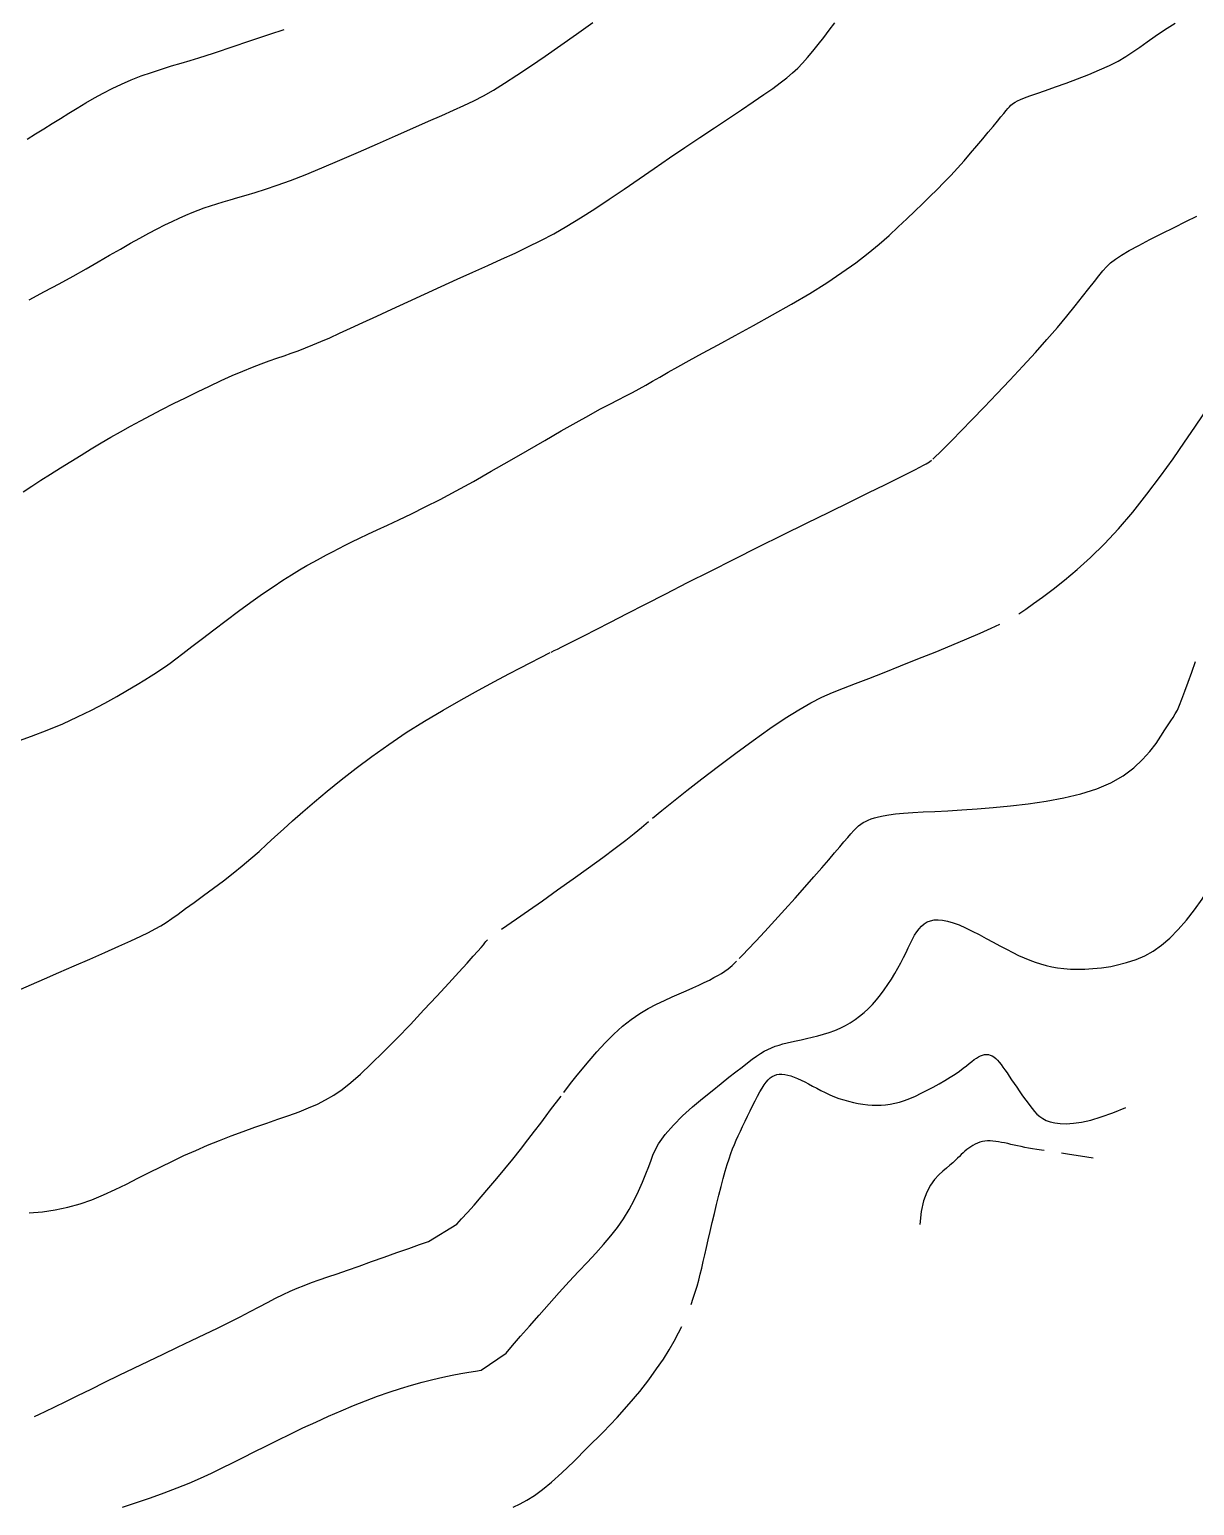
# Model space of a CAD drawing. Header units: millimetres. Extents: x 2235526 to 2245569, y 371981 to 382303.
# Drawn here: x 2244804 to 2244997.3, y 378288.2 to 378533.1 of the extents above; entities that cross this region are included whole.
import ezdxf

# ---------------------------------------------------------------- set-up
doc = ezdxf.new("R2010")
doc.units = ezdxf.units.MM
doc.linetypes.add('CONTI', pattern=[0])
for name, color, linetype, transparency in [('179', 10, 'CONTI', 0.7), ('181', 10, 'CONTI', 0.7), ('183', 10, 'CONTI', 0.7), ('185', 10, 'CONTI', 0.7), ('187', 10, 'CONTI', 0.7), ('189', 10, 'CONTI', 0.7), ('191', 10, 'CONTI', 0.7), ('193', 10, 'CONTI', 0.7), ('195', 10, 'CONTI', 0.7), ('197', 10, 'CONTI', 0.7)]:
    doc.layers.add(name, color=color, linetype=linetype, transparency=transparency)

msp = doc.modelspace()

# ---------------------------------------------------------------- linework, layer by layer
at = {"layer": '179'}
for points in [[(2244972.36, 378347.1), (2244971.91, 378347.16), (2244971.15, 378347.27), (2244970.45, 378347.38), (2244969.79, 378347.5), (2244969.16, 378347.62), (2244968.54, 378347.74), (2244967.96, 378347.87), (2244967.39, 378348), (2244966.84, 378348.12), (2244966.31, 378348.24), (2244965.79, 378348.35), (2244965.29, 378348.45), (2244964.8, 378348.54), (2244964.32, 378348.61), (2244963.85, 378348.66), (2244963.4, 378348.68), (2244962.96, 378348.68), (2244962.53, 378348.65), (2244962.11, 378348.58), (2244961.7, 378348.47), (2244961.3, 378348.32), (2244960.92, 378348.15), (2244960.55, 378347.95), (2244960.19, 378347.73), (2244959.84, 378347.49), (2244959.51, 378347.24), (2244959.2, 378346.97), (2244958.9, 378346.7), (2244958.6, 378346.42), (2244958.29, 378346.12), (2244957.97, 378345.8), (2244957.6, 378345.45), (2244957.19, 378345.07), (2244956.72, 378344.65), (2244956.17, 378344.19), (2244955.54, 378343.67), (2244954.86, 378343.06), (2244954.16, 378342.3), (2244953.49, 378341.36), (2244952.88, 378340.18), (2244952.36, 378338.73), (2244951.97, 378336.95), (2244951.76, 378334.8)], [(2244980.51, 378345.8), (2244978.38, 378346.17), (2244976.59, 378346.46), (2244975.26, 378346.67)]]:
    msp.add_lwpolyline(points, dxfattribs=at)
at = {"layer": '181'}
for points in [[(2244913.79, 378321.53), (2244914.15, 378322.58), (2244914.48, 378323.59), (2244914.77, 378324.59), (2244915.05, 378325.57), (2244915.31, 378326.57), (2244915.56, 378327.59), (2244915.81, 378328.66), (2244916.07, 378329.79), (2244916.34, 378330.99), (2244916.63, 378332.28), (2244916.95, 378333.67), (2244917.29, 378335.14), (2244917.65, 378336.64), (2244918.02, 378338.16), (2244918.38, 378339.66), (2244918.75, 378341.1), (2244919.11, 378342.45), (2244919.45, 378343.68), (2244919.77, 378344.77), (2244920.08, 378345.73), (2244920.38, 378346.59), (2244920.68, 378347.38), (2244920.98, 378348.12), (2244921.29, 378348.83), (2244921.61, 378349.55), (2244921.96, 378350.3), (2244922.34, 378351.1), (2244922.73, 378351.94), (2244923.14, 378352.8), (2244923.56, 378353.67), (2244923.98, 378354.52), (2244924.4, 378355.34), (2244924.8, 378356.1), (2244925.19, 378356.81), (2244925.55, 378357.43), (2244925.9, 378357.97), (2244926.24, 378358.43), (2244926.57, 378358.82), (2244926.91, 378359.13), (2244927.25, 378359.38), (2244927.61, 378359.56), (2244928, 378359.69), (2244928.41, 378359.75), (2244928.85, 378359.76), (2244929.32, 378359.72), (2244929.81, 378359.62), (2244930.33, 378359.48), (2244930.88, 378359.29), (2244931.45, 378359.06), (2244932.04, 378358.79), (2244932.66, 378358.49), (2244933.29, 378358.15), (2244933.95, 378357.8), (2244934.63, 378357.43), (2244935.33, 378357.06), (2244936.05, 378356.7), (2244936.79, 378356.35), (2244937.55, 378356.03), (2244938.32, 378355.74), (2244939.11, 378355.48), (2244939.91, 378355.26), (2244940.71, 378355.07), (2244941.51, 378354.91), (2244942.3, 378354.78), (2244943.09, 378354.69), (2244943.85, 378354.63), (2244944.59, 378354.61), (2244945.33, 378354.62), (2244946.06, 378354.67), (2244946.8, 378354.77), (2244947.56, 378354.93), (2244948.35, 378355.13), (2244949.18, 378355.4), (2244950.06, 378355.74), (2244951, 378356.14), (2244951.97, 378356.59), (2244952.97, 378357.09), (2244953.97, 378357.62), (2244954.95, 378358.17), (2244955.89, 378358.72), (2244956.77, 378359.26), (2244957.58, 378359.79), (2244958.29, 378360.28), (2244958.91, 378360.74), (2244959.46, 378361.16), (2244959.94, 378361.54), (2244960.38, 378361.88), (2244960.77, 378362.18), (2244961.13, 378362.44), (2244961.48, 378362.65), (2244961.81, 378362.82), (2244962.14, 378362.94), (2244962.47, 378363.02), (2244962.79, 378363.04), (2244963.11, 378363.02), (2244963.42, 378362.94), (2244963.72, 378362.81), (2244964.02, 378362.63), (2244964.32, 378362.39), (2244964.61, 378362.1), (2244964.91, 378361.76), (2244965.21, 378361.38), (2244965.53, 378360.95), (2244965.86, 378360.47), (2244966.2, 378359.96), (2244966.57, 378359.41), (2244966.97, 378358.83), (2244967.38, 378358.23), (2244967.81, 378357.61), (2244968.24, 378356.98), (2244968.68, 378356.35), (2244969.12, 378355.74), (2244969.55, 378355.15), (2244969.96, 378354.58), (2244970.36, 378354.06), (2244970.76, 378353.57), (2244971.17, 378353.13), (2244971.62, 378352.74), (2244972.12, 378352.39), (2244972.69, 378352.1), (2244973.35, 378351.86), (2244974.12, 378351.69), (2244975.01, 378351.57), (2244976.04, 378351.54), (2244977.23, 378351.61), (2244978.58, 378351.81), (2244980.11, 378352.15), (2244981.83, 378352.66), (2244983.76, 378353.35), (2244985.91, 378354.26)], [(2244896.56, 378297.75), (2244899.21, 378300.37), (2244901.52, 378302.8), (2244903.53, 378305.05), (2244905.28, 378307.13), (2244906.78, 378309.05), (2244908.07, 378310.84), (2244909.18, 378312.49), (2244910.14, 378314.04), (2244910.98, 378315.48), (2244911.71, 378316.83), (2244912.24, 378317.89)], [(2244884.27, 378287.93), (2244885.4, 378288.45), (2244886.56, 378289.08), (2244887.79, 378289.85), (2244889.14, 378290.83), (2244890.64, 378292.06), (2244892.35, 378293.59), (2244894.31, 378295.47), (2244896.56, 378297.75)]]:
    msp.add_lwpolyline(points, dxfattribs=at)
at = {"layer": '183', "elevation": 183}
for points in [[(2244983.4, 378377.63), (2244984.32, 378377.83), (2244986.04, 378378.27), (2244987.61, 378378.78), (2244989.06, 378379.41), (2244990.46, 378380.2), (2244991.83, 378381.17), (2244993.22, 378382.36), (2244994.62, 378383.75), (2244995.99, 378385.31), (2244997.32, 378387.02), (2244998.57, 378388.83), (2244999.73, 378390.73), (2245000.78, 378392.68), (2245001.68, 378394.66), (2245002.05, 378395.6)], [(2244819.44, 378287.89), (2244821.76, 378288.67), (2244824.08, 378289.47), (2244826.35, 378290.29), (2244828.5, 378291.11), (2244830.51, 378291.92), (2244832.4, 378292.74), (2244834.2, 378293.57), (2244835.96, 378294.42), (2244837.7, 378295.28), (2244839.47, 378296.17), (2244841.3, 378297.1), (2244843.23, 378298.06), (2244845.23, 378299.05), (2244847.29, 378300.05), (2244849.39, 378301.05), (2244851.51, 378302.03), (2244853.62, 378302.99), (2244855.71, 378303.9), (2244857.77, 378304.76), (2244859.78, 378305.56), (2244861.75, 378306.31), (2244863.67, 378306.99), (2244865.55, 378307.61), (2244867.38, 378308.18), (2244869.18, 378308.68), (2244870.92, 378309.12), (2244872.59, 378309.5), (2244874.16, 378309.82), (2244875.61, 378310.09), (2244876.91, 378310.32), (2244878.03, 378310.5), (2244878.95, 378310.64), (2244883.09, 378313.49), (2244884.18, 378314.75), (2244885.49, 378316.26), (2244886.97, 378317.96), (2244888.57, 378319.79), (2244890.23, 378321.67), (2244891.91, 378323.54), (2244893.56, 378325.34), (2244895.12, 378327.02), (2244896.59, 378328.58), (2244897.97, 378330.06), (2244899.26, 378331.5), (2244900.45, 378332.91), (2244901.56, 378334.33), (2244902.58, 378335.78), (2244903.5, 378337.3), (2244904.33, 378338.84), (2244905.07, 378340.36), (2244905.72, 378341.83), (2244906.28, 378343.2), (2244906.76, 378344.43), (2244907.14, 378345.48), (2244907.44, 378346.32), (2244907.54, 378346.61)]]:
    msp.add_lwpolyline(points, dxfattribs=at)
at = {"layer": '183'}
msp.add_lwpolyline([(2244907.54, 378346.61), (2244908.36, 378348.18), (2244909.48, 378349.76), (2244910.85, 378351.32), (2244912.37, 378352.85), (2244914, 378354.32), (2244915.65, 378355.71), (2244917.26, 378357.01), (2244918.75, 378358.19), (2244920.07, 378359.24), (2244921.23, 378360.15), (2244922.24, 378360.95), (2244923.13, 378361.65), (2244923.93, 378362.24), (2244924.64, 378362.75), (2244925.3, 378363.19), (2244925.93, 378363.56), (2244926.54, 378363.88), (2244927.14, 378364.15), (2244927.76, 378364.39), (2244928.38, 378364.6), (2244929.03, 378364.78), (2244929.71, 378364.95), (2244930.44, 378365.12), (2244931.22, 378365.29), (2244932.05, 378365.48), (2244932.93, 378365.67), (2244933.85, 378365.89), (2244934.79, 378366.13), (2244935.74, 378366.4), (2244936.68, 378366.7), (2244937.61, 378367.03), (2244938.52, 378367.41), (2244939.38, 378367.83), (2244940.2, 378368.3), (2244940.99, 378368.81), (2244941.75, 378369.37), (2244942.48, 378369.98), (2244943.19, 378370.63), (2244943.87, 378371.34), (2244944.54, 378372.1), (2244945.19, 378372.91), (2244945.82, 378373.77), (2244946.42, 378374.65), (2244947.01, 378375.55), (2244947.56, 378376.46), (2244948.09, 378377.36), (2244948.58, 378378.26), (2244949.03, 378379.12), (2244949.44, 378379.95), (2244949.82, 378380.74), (2244950.18, 378381.48), (2244950.53, 378382.17), (2244950.87, 378382.81), (2244951.23, 378383.38), (2244951.61, 378383.9), (2244952.01, 378384.34), (2244952.46, 378384.72), (2244952.95, 378385.02), (2244953.5, 378385.23), (2244954.1, 378385.36), (2244954.77, 378385.4), (2244955.52, 378385.34), (2244956.34, 378385.17), (2244957.25, 378384.9), (2244958.24, 378384.52), (2244959.31, 378384.05), (2244960.42, 378383.51), (2244961.58, 378382.92), (2244962.74, 378382.3), (2244963.9, 378381.68), (2244965.03, 378381.06), (2244966.12, 378380.48), (2244967.15, 378379.95), (2244968.13, 378379.47), (2244969.07, 378379.05), (2244969.98, 378378.67), (2244970.89, 378378.33), (2244971.78, 378378.05), (2244972.7, 378377.8), (2244973.63, 378377.59), (2244974.6, 378377.42), (2244975.63, 378377.3), (2244976.71, 378377.21), (2244977.86, 378377.18), (2244979.09, 378377.21), (2244980.42, 378377.28), (2244981.85, 378377.43), (2244983.4, 378377.63)], dxfattribs=at)
at = {"layer": '185', "elevation": 185}
for points in [[(2244921.78, 378378.95), (2244922.44, 378379.63), (2244923.21, 378380.43), (2244924.52, 378381.84), (2244926.03, 378383.46), (2244927.66, 378385.24), (2244929.36, 378387.1), (2244931.05, 378388.98), (2244932.68, 378390.8), (2244934.17, 378392.49), (2244935.49, 378393.99), (2244936.62, 378395.32), (2244937.6, 378396.47), (2244938.44, 378397.47), (2244939.15, 378398.33), (2244939.77, 378399.05), (2244940.3, 378399.67), (2244940.77, 378400.18), (2244941.19, 378400.61), (2244941.58, 378400.96), (2244941.95, 378401.25), (2244942.33, 378401.5), (2244942.72, 378401.72), (2244943.16, 378401.92), (2244943.64, 378402.11), (2244944.21, 378402.3), (2244944.88, 378402.48), (2244945.67, 378402.64), (2244946.61, 378402.8), (2244947.72, 378402.94), (2244949.03, 378403.06), (2244950.55, 378403.17), (2244952.28, 378403.27), (2244954.23, 378403.37), (2244956.37, 378403.48), (2244958.7, 378403.62), (2244961.22, 378403.79), (2244963.92, 378404), (2244966.77, 378404.27), (2244969.73, 378404.62), (2244972.71, 378405.05), (2244975.65, 378405.6), (2244978.46, 378406.28), (2244981.09, 378407.11), (2244983.45, 378408.11), (2244985.49, 378409.29), (2244987.23, 378410.59), (2244988.7, 378411.96), (2244989.91, 378413.33), (2244990.92, 378414.66), (2244991.74, 378415.87), (2244992.4, 378416.9), (2244992.94, 378417.72), (2244993.39, 378418.39), (2244993.77, 378418.97), (2244994.12, 378419.54), (2244994.46, 378420.19), (2244994.82, 378420.99), (2244995.23, 378422.01), (2244995.72, 378423.31), (2244996.27, 378424.83), (2244996.86, 378426.49), (2244997.47, 378428.22)], [(2244892.66, 378356.71), (2244893.8, 378358.22), (2244894.65, 378359.3), (2244895.69, 378360.59), (2244896.86, 378362), (2244898.15, 378363.49), (2244899.53, 378364.98), (2244900.96, 378366.41), (2244902.4, 378367.72), (2244903.84, 378368.85), (2244905.27, 378369.83), (2244906.67, 378370.66), (2244908.03, 378371.38), (2244909.35, 378372.01), (2244910.62, 378372.58), (2244911.83, 378373.1), (2244912.97, 378373.6), (2244914.05, 378374.08), (2244915.05, 378374.54), (2244915.97, 378374.98), (2244916.82, 378375.39), (2244917.57, 378375.78), (2244918.24, 378376.13), (2244918.84, 378376.47), (2244919.39, 378376.83), (2244919.95, 378377.25), (2244920.58, 378377.79), (2244921.32, 378378.49)], [(2244804.84, 378302.94), (2244805.68, 378303.33), (2244806.63, 378303.79), (2244808.23, 378304.56), (2244810.05, 378305.45), (2244812.06, 378306.44), (2244814.23, 378307.51), (2244816.52, 378308.64), (2244818.9, 378309.8), (2244821.32, 378310.97), (2244823.76, 378312.14), (2244826.18, 378313.3), (2244828.56, 378314.44), (2244830.88, 378315.54), (2244833.11, 378316.61), (2244835.21, 378317.63), (2244837.18, 378318.61), (2244838.97, 378319.52), (2244840.62, 378320.37), (2244842.13, 378321.16), (2244843.53, 378321.9), (2244844.84, 378322.57), (2244846.08, 378323.19), (2244847.27, 378323.75), (2244848.43, 378324.25), (2244849.6, 378324.72), (2244850.8, 378325.18), (2244852.09, 378325.63), (2244853.49, 378326.12), (2244855.04, 378326.65), (2244856.77, 378327.24), (2244858.7, 378327.92), (2244860.77, 378328.65), (2244862.89, 378329.4), (2244864.98, 378330.15), (2244866.95, 378330.85), (2244868.72, 378331.49), (2244870.2, 378332.01), (2244874.91, 378334.87), (2244875.7, 378335.74), (2244876.67, 378336.81), (2244877.77, 378338.04), (2244878.97, 378339.41), (2244880.25, 378340.89), (2244881.57, 378342.44), (2244882.91, 378344.05), (2244884.22, 378345.67), (2244885.5, 378347.28), (2244886.71, 378348.84), (2244887.83, 378350.31), (2244888.85, 378351.65), (2244889.73, 378352.83), (2244890.47, 378353.82), (2244892.22, 378356.13)]]:
    msp.add_lwpolyline(points, dxfattribs=at)
at = {"layer": '187', "elevation": 187}
for points in [[(2244968.15, 378436.16), (2244969.3, 378436.93), (2244970.62, 378437.86), (2244972.11, 378438.94), (2244973.84, 378440.23), (2244975.76, 378441.75), (2244977.84, 378443.5), (2244980.05, 378445.5), (2244982.35, 378447.75), (2244984.7, 378450.27), (2244987.06, 378453.05), (2244989.39, 378455.99), (2244991.64, 378458.98), (2244993.75, 378461.9), (2244995.67, 378464.65), (2244997.35, 378467.12), (2244998.74, 378469.18), (2245001.65, 378473.41)], [(2244907.39, 378402.22), (2244908.93, 378403.5), (2244910.88, 378405.09), (2244913.06, 378406.81), (2244915.58, 378408.78), (2244918.34, 378410.89), (2244921.22, 378413.05), (2244924.1, 378415.16), (2244926.87, 378417.12), (2244929.41, 378418.84), (2244931.65, 378420.24), (2244933.63, 378421.37), (2244935.47, 378422.3), (2244937.25, 378423.1), (2244939.08, 378423.84), (2244941.06, 378424.6), (2244943.27, 378425.44), (2244945.79, 378426.42), (2244948.54, 378427.51), (2244951.4, 378428.66), (2244954.26, 378429.82), (2244957.02, 378430.96), (2244959.55, 378432.02), (2244961.75, 378432.95), (2244963.56, 378433.75), (2244965.02, 378434.42)], [(2244882.32, 378383.82), (2244884.84, 378385.55), (2244886.8, 378386.92), (2244889.11, 378388.55), (2244891.62, 378390.33), (2244894.22, 378392.17), (2244896.77, 378394), (2244899.14, 378395.73), (2244901.2, 378397.25), (2244902.94, 378398.57), (2244904.34, 378399.68), (2244905.56, 378400.68), (2244906.74, 378401.67)], [(2244803.95, 378336.73), (2244806.15, 378336.93), (2244808.3, 378337.23), (2244810.38, 378337.67), (2244812.4, 378338.24), (2244814.38, 378338.93), (2244816.32, 378339.73), (2244818.23, 378340.6), (2244820.12, 378341.53), (2244822.01, 378342.49), (2244823.9, 378343.46), (2244825.8, 378344.41), (2244827.72, 378345.34), (2244829.65, 378346.25), (2244831.6, 378347.12), (2244833.55, 378347.97), (2244835.52, 378348.78), (2244837.49, 378349.55), (2244839.47, 378350.27), (2244841.43, 378350.96), (2244843.37, 378351.63), (2244845.24, 378352.27), (2244847.04, 378352.9), (2244848.74, 378353.52), (2244850.32, 378354.15), (2244851.78, 378354.79), (2244853.15, 378355.48), (2244854.5, 378356.29), (2244855.87, 378357.24), (2244857.33, 378358.38), (2244858.93, 378359.77), (2244860.72, 378361.46), (2244862.75, 378363.45), (2244864.94, 378365.68), (2244867.21, 378368.03), (2244869.46, 378370.42), (2244871.62, 378372.72), (2244873.58, 378374.85), (2244875.27, 378376.7), (2244876.62, 378378.18), (2244877.65, 378379.33), (2244878.41, 378380.19), (2244878.95, 378380.81), (2244879.32, 378381.25), (2244879.56, 378381.55), (2244879.73, 378381.77), (2244879.99, 378382.06)]]:
    msp.add_lwpolyline(points, dxfattribs=at)
at = {"layer": '189', "elevation": 189}
for points in [[(2244953.87, 378461.81), (2244954.33, 378462.24), (2244954.98, 378462.87), (2244955.87, 378463.77), (2244957.09, 378465), (2244958.6, 378466.54), (2244960.39, 378468.38), (2244962.39, 378470.43), (2244964.51, 378472.65), (2244966.69, 378474.95), (2244968.85, 378477.26), (2244970.91, 378479.53), (2244972.81, 378481.67), (2244974.55, 378483.69), (2244976.11, 378485.55), (2244977.51, 378487.26), (2244978.73, 378488.8), (2244979.79, 378490.15), (2244980.69, 378491.31), (2244981.43, 378492.27), (2244982.07, 378493.07), (2244982.7, 378493.76), (2244983.38, 378494.4), (2244984.18, 378495.02), (2244985.19, 378495.68), (2244986.47, 378496.43), (2244988.07, 378497.3), (2244989.91, 378498.27), (2244991.9, 378499.28), (2244993.92, 378500.29), (2244995.89, 378501.26), (2244997.68, 378502.13)], [(2244890.58, 378429.8), (2244890.66, 378429.84), (2244891.08, 378430.05), (2244891.63, 378430.31), (2244892.36, 378430.68), (2244893.32, 378431.15), (2244894.55, 378431.78), (2244896.12, 378432.57), (2244898.06, 378433.57), (2244900.42, 378434.78), (2244903.16, 378436.19), (2244906.23, 378437.77), (2244909.6, 378439.49), (2244913.2, 378441.33), (2244916.99, 378443.25), (2244920.93, 378445.23), (2244924.96, 378447.25), (2244929, 378449.25), (2244932.94, 378451.19), (2244936.7, 378453.04), (2244940.18, 378454.75), (2244943.29, 378456.27), (2244945.94, 378457.57), (2244948.05, 378458.61), (2244949.67, 378459.42), (2244950.88, 378460.03), (2244951.76, 378460.48), (2244952.36, 378460.8), (2244952.78, 378461.03), (2244953.08, 378461.21), (2244953.36, 378461.4), (2244953.67, 378461.63)], [(2244802.59, 378373.87), (2244804.38, 378374.65), (2244806.52, 378375.58), (2244808.91, 378376.63), (2244811.45, 378377.74), (2244814.03, 378378.87), (2244816.53, 378379.98), (2244818.84, 378381), (2244820.85, 378381.91), (2244822.48, 378382.67), (2244823.79, 378383.3), (2244824.87, 378383.87), (2244825.8, 378384.4), (2244826.69, 378384.96), (2244827.62, 378385.59), (2244828.67, 378386.33), (2244829.93, 378387.23), (2244831.36, 378388.26), (2244832.91, 378389.4), (2244834.53, 378390.61), (2244836.18, 378391.86), (2244837.79, 378393.12), (2244839.33, 378394.36), (2244840.75, 378395.56), (2244842.1, 378396.73), (2244843.41, 378397.92), (2244844.75, 378399.14), (2244846.15, 378400.43), (2244847.68, 378401.81), (2244849.38, 378403.31), (2244851.29, 378404.96), (2244853.4, 378406.73), (2244855.71, 378408.6), (2244858.19, 378410.53), (2244860.83, 378412.5), (2244863.62, 378414.48), (2244866.54, 378416.44), (2244869.57, 378418.34), (2244872.63, 378420.18), (2244875.64, 378421.9), (2244878.52, 378423.49), (2244881.18, 378424.92), (2244883.53, 378426.17), (2244885.5, 378427.19), (2244890.42, 378429.72)]]:
    msp.add_lwpolyline(points, dxfattribs=at)
at = {"layer": '191', "elevation": 191}
msp.add_lwpolyline([(2244801.75, 378414.94), (2244804.36, 378415.87), (2244806.97, 378416.87), (2244809.53, 378417.92), (2244811.99, 378419.04), (2244814.32, 378420.19), (2244816.5, 378421.33), (2244818.5, 378422.44), (2244820.29, 378423.48), (2244821.86, 378424.42), (2244823.17, 378425.22), (2244824.22, 378425.87), (2244825.08, 378426.41), (2244825.83, 378426.9), (2244826.56, 378427.4), (2244827.35, 378427.98), (2244828.3, 378428.69), (2244829.48, 378429.59), (2244830.97, 378430.73), (2244832.7, 378432.06), (2244834.62, 378433.52), (2244836.64, 378435.05), (2244838.71, 378436.59), (2244840.74, 378438.08), (2244842.66, 378439.45), (2244844.43, 378440.66), (2244846.03, 378441.72), (2244847.49, 378442.64), (2244848.83, 378443.44), (2244850.06, 378444.16), (2244851.21, 378444.8), (2244852.28, 378445.38), (2244853.3, 378445.93), (2244854.31, 378446.47), (2244855.32, 378447), (2244856.38, 378447.54), (2244857.51, 378448.1), (2244858.75, 378448.7), (2244860.13, 378449.36), (2244861.68, 378450.07), (2244863.41, 378450.87), (2244865.31, 378451.77), (2244867.4, 378452.77), (2244869.67, 378453.89), (2244872.14, 378455.15), (2244874.81, 378456.57), (2244877.66, 378458.13), (2244880.63, 378459.81), (2244883.66, 378461.54), (2244886.65, 378463.26), (2244889.54, 378464.94), (2244892.25, 378466.5), (2244894.69, 378467.89), (2244896.83, 378469.08), (2244898.67, 378470.09), (2244900.28, 378470.93), (2244901.68, 378471.66), (2244902.94, 378472.31), (2244904.09, 378472.91), (2244905.18, 378473.49), (2244906.26, 378474.09), (2244907.39, 378474.74), (2244908.61, 378475.45), (2244910, 378476.25), (2244911.6, 378477.16), (2244913.47, 378478.22), (2244915.68, 378479.43), (2244918.25, 378480.82), (2244921.1, 378482.36), (2244924.15, 378484.02), (2244927.29, 378485.75), (2244930.43, 378487.53), (2244933.46, 378489.31), (2244936.28, 378491.07), (2244938.82, 378492.77), (2244941.1, 378494.41), (2244943.14, 378495.98), (2244944.97, 378497.5), (2244946.63, 378498.96), (2244948.15, 378500.35), (2244949.57, 378501.69), (2244950.91, 378502.96), (2244952.19, 378504.19), (2244953.41, 378505.39), (2244954.59, 378506.57), (2244955.74, 378507.74), (2244956.87, 378508.92), (2244957.98, 378510.12), (2244959.08, 378511.35), (2244960.16, 378512.59), (2244961.2, 378513.8), (2244962.19, 378514.97), (2244963.09, 378516.06), (2244963.91, 378517.05), (2244964.61, 378517.91), (2244965.19, 378518.62), (2244965.67, 378519.2), (2244966.05, 378519.66), (2244966.36, 378520.02), (2244966.62, 378520.31), (2244966.85, 378520.54), (2244967.07, 378520.73), (2244967.29, 378520.91), (2244967.57, 378521.08), (2244967.94, 378521.27), (2244968.44, 378521.49), (2244969.11, 378521.76), (2244970, 378522.09), (2244971.15, 378522.5), (2244972.57, 378523), (2244974.22, 378523.58), (2244976.02, 378524.23), (2244977.89, 378524.92), (2244979.76, 378525.65), (2244981.55, 378526.4), (2244983.18, 378527.15), (2244984.62, 378527.89), (2244985.89, 378528.63), (2244987.08, 378529.4), (2244988.25, 378530.21), (2244989.47, 378531.08), (2244990.8, 378532.02), (2244992.33, 378533.05), (2244994.09, 378534.19)], dxfattribs=at)
at = {"layer": '193', "elevation": 193}
msp.add_lwpolyline([(2244802.99, 378456.41), (2244804.4, 378457.32), (2244805.91, 378458.31), (2244807.51, 378459.34), (2244809.18, 378460.39), (2244810.87, 378461.46), (2244812.57, 378462.51), (2244814.26, 378463.54), (2244815.9, 378464.52), (2244817.52, 378465.46), (2244819.14, 378466.38), (2244820.78, 378467.29), (2244822.45, 378468.2), (2244824.18, 378469.11), (2244826, 378470.06), (2244827.91, 378471.03), (2244829.88, 378472.02), (2244831.88, 378473), (2244833.87, 378473.95), (2244835.82, 378474.86), (2244837.67, 378475.7), (2244839.41, 378476.45), (2244841, 378477.09), (2244842.45, 378477.65), (2244843.8, 378478.14), (2244845.06, 378478.58), (2244846.26, 378478.99), (2244847.44, 378479.4), (2244848.6, 378479.82), (2244849.79, 378480.27), (2244851.04, 378480.78), (2244852.37, 378481.34), (2244853.84, 378481.98), (2244855.46, 378482.71), (2244857.28, 378483.54), (2244859.33, 378484.49), (2244861.64, 378485.55), (2244864.15, 378486.71), (2244866.81, 378487.94), (2244869.54, 378489.2), (2244872.3, 378490.46), (2244875, 378491.7), (2244877.6, 378492.87), (2244880.05, 378493.97), (2244882.35, 378495.01), (2244884.57, 378496.02), (2244886.72, 378497.04), (2244888.84, 378498.1), (2244890.99, 378499.24), (2244893.18, 378500.49), (2244895.45, 378501.87), (2244897.79, 378503.37), (2244900.2, 378504.96), (2244902.66, 378506.62), (2244905.16, 378508.34), (2244907.68, 378510.08), (2244910.22, 378511.82), (2244912.75, 378513.54), (2244915.25, 378515.21), (2244917.67, 378516.83), (2244919.98, 378518.37), (2244922.14, 378519.81), (2244924.1, 378521.14), (2244925.84, 378522.32), (2244927.32, 378523.35), (2244928.58, 378524.27), (2244929.66, 378525.11), (2244930.61, 378525.91), (2244931.48, 378526.71), (2244932.29, 378527.55), (2244933.12, 378528.48), (2244933.97, 378529.51), (2244934.86, 378530.62), (2244935.78, 378531.8), (2244936.7, 378533.01), (2244937.62, 378534.21)], dxfattribs=at)
at = {"layer": '195', "elevation": 195}
msp.add_lwpolyline([(2244803.96, 378488.28), (2244806.53, 378489.62), (2244808.96, 378490.92), (2244811.25, 378492.19), (2244813.4, 378493.4), (2244815.43, 378494.56), (2244817.32, 378495.66), (2244819.1, 378496.69), (2244820.77, 378497.64), (2244822.34, 378498.51), (2244823.8, 378499.3), (2244825.18, 378500.03), (2244826.48, 378500.68), (2244827.7, 378501.27), (2244828.85, 378501.81), (2244829.95, 378502.3), (2244831, 378502.73), (2244832.01, 378503.14), (2244833.02, 378503.51), (2244834.03, 378503.86), (2244835.08, 378504.2), (2244836.17, 378504.53), (2244837.33, 378504.87), (2244838.58, 378505.22), (2244839.95, 378505.62), (2244841.48, 378506.07), (2244843.19, 378506.62), (2244845.12, 378507.27), (2244847.31, 378508.07), (2244849.78, 378509.02), (2244852.54, 378510.15), (2244855.52, 378511.41), (2244858.62, 378512.76), (2244861.74, 378514.13), (2244864.77, 378515.48), (2244867.63, 378516.75), (2244870.2, 378517.89), (2244872.43, 378518.87), (2244874.37, 378519.73), (2244876.1, 378520.52), (2244877.73, 378521.3), (2244879.34, 378522.13), (2244881.01, 378523.08), (2244882.84, 378524.2), (2244884.9, 378525.53), (2244887.16, 378527.05), (2244889.6, 378528.72), (2244892.16, 378530.51), (2244894.8, 378532.37), (2244897.49, 378534.27)], dxfattribs=at)
at = {"layer": '197', "elevation": 197}
msp.add_lwpolyline([(2244803.63, 378514.93), (2244805, 378515.79), (2244806.38, 378516.65), (2244807.76, 378517.51), (2244809.15, 378518.37), (2244810.54, 378519.23), (2244811.94, 378520.08), (2244813.36, 378520.93), (2244814.79, 378521.76), (2244816.26, 378522.56), (2244817.76, 378523.33), (2244819.31, 378524.07), (2244820.91, 378524.76), (2244822.56, 378525.41), (2244824.24, 378526), (2244825.93, 378526.56), (2244827.58, 378527.07), (2244829.18, 378527.55), (2244830.69, 378527.99), (2244832.09, 378528.41), (2244833.35, 378528.8), (2244834.54, 378529.19), (2244835.72, 378529.59), (2244836.96, 378530.01), (2244838.33, 378530.48), (2244839.9, 378531.02), (2244841.73, 378531.64), (2244843.88, 378532.35), (2244846.28, 378533.13)], dxfattribs=at)

doc.saveas('drawing.dxf')
